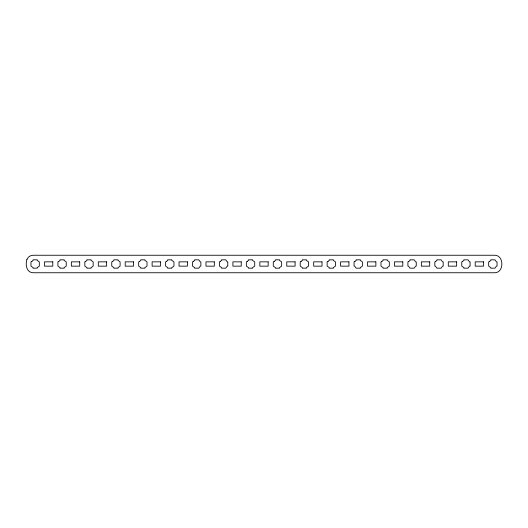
<?xml version="1.0" encoding="UTF-8"?>
<svg xmlns="http://www.w3.org/2000/svg" width="528" height="528" viewBox="0 0 528 528"><rect width="100%" height="100%" fill="white"/><g stroke="black" fill="none" stroke-linecap="round" stroke-linejoin="round"><path stroke-width="0.79" d="M26.928 259.36C25.265 264.495 26.36 272.593 33.132 272.752L494.868 272.752C504.2 272.534 504.2 255.466 494.868 255.248L33.132 255.248L30.512 255.776L28.373 257.222L26.928 259.36M31.838 261.459L30.974 261.914L30.974 266.086L33.066 267.617L33.066 268.171L37.237 268.171L37.237 267.617L39.323 266.086L39.323 261.914L37.237 260.383L37.237 259.829L33.066 259.829L33.066 260.383L31.838 261.459M58.766 261.459L57.902 261.914L57.902 266.086L59.987 267.617L59.987 268.171L64.159 268.171L64.159 267.617L66.244 266.086L66.244 261.914L64.159 260.383L64.159 259.829L59.987 259.829L59.987 260.383L58.766 261.459M85.688 261.459L84.823 261.914L84.823 266.086L86.909 267.617L86.909 268.171L91.087 268.171L91.087 267.617L93.172 266.086L93.172 261.914L91.087 260.383L91.087 259.829L86.909 259.829L86.909 260.383L85.688 261.459M112.609 261.459L111.745 261.914L111.745 266.086L113.837 267.617L113.837 268.171L118.008 268.171L118.008 267.617L120.094 266.086L120.094 261.914L118.008 260.383L118.008 259.829L113.837 259.829L113.837 260.383L112.609 261.459M139.537 261.459L138.673 261.914L138.673 266.086L140.758 267.617L140.758 268.171L144.929 268.171L144.929 267.617L147.015 266.086L147.015 261.914L144.929 260.383L144.929 259.829L140.758 259.829L140.758 260.383L139.537 261.459M166.459 261.459L165.594 261.914L165.594 266.086L167.68 267.617L167.68 268.171L171.857 268.171L171.857 267.617L173.943 266.086L173.943 261.914L171.857 260.383L171.857 259.829L167.68 259.829L167.68 260.383L166.459 261.459M193.38 261.459L192.515 261.914L192.515 266.086L194.608 267.617L194.608 268.171L198.779 268.171L200.303 266.086L200.864 266.086L200.864 261.914L200.303 261.914L198.779 259.829L194.608 259.829L194.608 260.383L193.38 261.459M220.301 261.459L219.443 261.914L219.443 266.086L221.529 267.617L221.529 268.171L225.7 268.171L227.231 266.086L227.786 266.086L227.786 261.914L227.231 261.914L225.7 259.829L221.529 259.829L221.529 260.383L220.301 261.459M247.229 261.459L246.365 261.914L246.365 266.086L248.45 267.617L248.45 268.171L252.622 268.171L252.622 267.617L254.714 266.086L254.714 261.914L252.622 260.383L252.622 259.829L248.45 259.829L248.45 260.383L247.229 261.459M274.151 261.459L273.286 261.914L273.286 266.086L275.378 267.617L275.378 268.171L279.55 268.171L279.55 267.617L281.635 266.086L281.635 261.914L279.55 260.383L279.55 259.829L275.378 259.829L275.378 260.383L274.151 261.459M301.072 261.459L300.214 261.914L300.214 266.086L302.3 267.617L302.3 268.171L306.471 268.171L306.471 267.617L308.557 266.086L308.557 261.914L306.471 260.383L306.471 259.829L302.3 259.829L302.3 260.383L301.072 261.459M328 261.459L327.136 261.914L327.136 266.086L329.221 267.617L329.221 268.171L333.392 268.171L333.392 267.617L335.485 266.086L335.485 261.914L333.392 260.383L333.392 259.829L329.221 259.829L329.221 260.383L328 261.459M354.922 261.459L354.057 261.914L354.057 266.086L354.618 266.086L356.143 268.171L360.32 268.171L360.32 267.617L362.406 266.086L362.406 261.914L360.32 260.383L360.32 259.829L356.143 259.829L356.143 260.383L354.922 261.459M381.843 261.459L380.985 261.914L380.985 266.086L383.071 267.617L383.071 268.171L387.242 268.171L387.242 267.617L389.327 266.086L389.327 261.914L387.242 260.383L387.242 259.829L383.071 259.829L383.071 260.383L381.843 261.459M408.771 261.459L407.906 261.914L407.906 266.086L408.467 266.086L409.992 268.171L414.163 268.171L415.694 266.086L416.255 266.086L416.255 261.914L415.694 261.914L414.163 259.829L409.992 259.829L409.992 260.383L408.771 261.459M435.692 261.459L434.828 261.914L434.828 266.086L435.389 266.086L436.913 268.171L441.091 268.171L442.616 266.086L443.177 266.086L443.177 261.914L442.616 261.914L441.091 259.829L436.913 259.829L436.913 260.383L435.692 261.459M462.614 261.459L461.756 261.914L461.756 266.086L463.841 267.617L463.841 268.171L468.013 268.171L469.544 266.086L470.098 266.086L470.098 261.914L469.544 261.914L468.013 259.829L463.841 259.829L463.841 260.383L462.614 261.459M489.542 261.459L488.677 261.914L488.677 266.086L490.763 267.617L490.763 268.171L494.934 268.171L496.465 266.086L497.026 266.086L497.026 261.914L496.465 261.914L494.934 259.829L490.763 259.829L490.763 260.383L489.542 261.459M52.787 261.848L44.438 261.848L44.438 266.152L52.787 266.152L52.787 261.848M79.708 261.848L71.359 261.848L71.359 266.152L79.708 266.152L79.708 261.848M106.63 261.848L98.287 261.848L98.287 266.152L106.63 266.152L106.63 261.848M133.558 261.848L125.209 261.848L125.209 266.152L133.558 266.152L133.558 261.848M160.479 261.848L152.13 261.848L152.13 266.152L160.479 266.152L160.479 261.848M187.4 261.848L179.058 261.848L179.058 266.152L187.4 266.152L187.4 261.848M214.328 261.848L205.979 261.848L205.979 266.152L214.328 266.152L214.328 261.848M241.25 261.848L232.901 261.848L232.901 266.152L241.25 266.152L241.25 261.848M268.171 261.848L259.829 261.848L259.829 266.152L268.171 266.152L268.171 261.848M295.099 261.848L286.75 261.848L286.75 266.152L295.099 266.152L295.099 261.848M322.021 261.848L313.672 261.848L313.672 266.152L322.021 266.152L322.021 261.848M348.942 261.848L340.6 261.848L340.6 266.152L348.942 266.152L348.942 261.848M375.87 261.848L367.521 261.848L367.521 266.152L375.87 266.152L375.87 261.848M402.791 261.848L394.442 261.848L394.442 266.152L402.791 266.152L402.791 261.848M429.713 261.848L421.37 261.848L421.37 266.152L429.713 266.152L429.713 261.848M456.641 261.848L448.292 261.848L448.292 266.152L456.641 266.152L456.641 261.848M483.562 261.848L475.213 261.848L475.213 266.152L483.562 266.152L483.562 261.848"/></g></svg>
